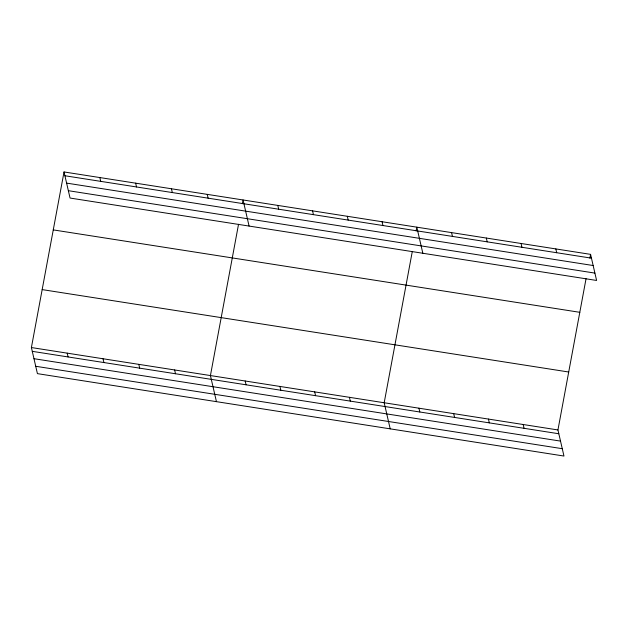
<?xml version="1.0" encoding="UTF-8"?>
<svg xmlns="http://www.w3.org/2000/svg" width="628" height="628" viewBox="0 0 628 628"><rect width="100%" height="100%" fill="white"/><g stroke="black" fill="none" stroke-linecap="round" stroke-linejoin="round"><path stroke-width="0.94" d="M586.057 278.667L557.947 429.952L563.968 456.046L37.421 373.636L31.4 347.543L64.032 171.954L590.579 254.364L596.6 280.457L70.053 198.048L64.032 171.954M238.538 224.274L210.427 375.56L216.448 401.653M242.361 203.715L243.06 199.971L249.081 226.064M412.298 251.467L384.187 402.76L390.208 428.853M416.121 230.908L416.819 227.171L422.84 253.265M589.88 258.1L590.579 254.364M64.912 175.754L591.45 258.163M66.607 183.109L593.154 265.526M68.358 190.692L594.904 273.101M53.262 229.895L579.809 312.312M42.17 289.602L568.717 372.012M31.4 347.543L557.947 429.952M32.279 351.342L558.826 433.752M33.975 358.698L560.521 441.107M35.725 366.281L562.272 448.69M555.827 248.924L556.698 252.731M521.075 243.483L521.947 247.291M486.323 238.051L487.195 241.851M523.195 424.512L524.074 428.312M451.571 232.611L452.443 236.411M488.443 419.072L489.322 422.88M453.691 413.632L454.57 417.439M382.067 221.731L382.939 225.531M418.939 408.2L419.818 411.999M347.315 216.291L348.187 220.09M312.563 210.851L313.435 214.65M349.435 397.32L350.314 401.119M277.811 205.411L278.683 209.21M314.683 391.88L315.562 395.679M279.931 386.44L280.81 390.239M207.248 194.374L208.127 198.173M245.179 381L246.058 384.799M171.444 188.769L172.323 192.568M135.64 183.164L136.519 186.963M174.623 369.955L175.495 373.762M99.836 177.559L100.716 181.359M138.812 364.358L139.691 368.157M103.008 358.753L103.887 362.552M67.204 353.148L68.083 356.947"/></g></svg>
